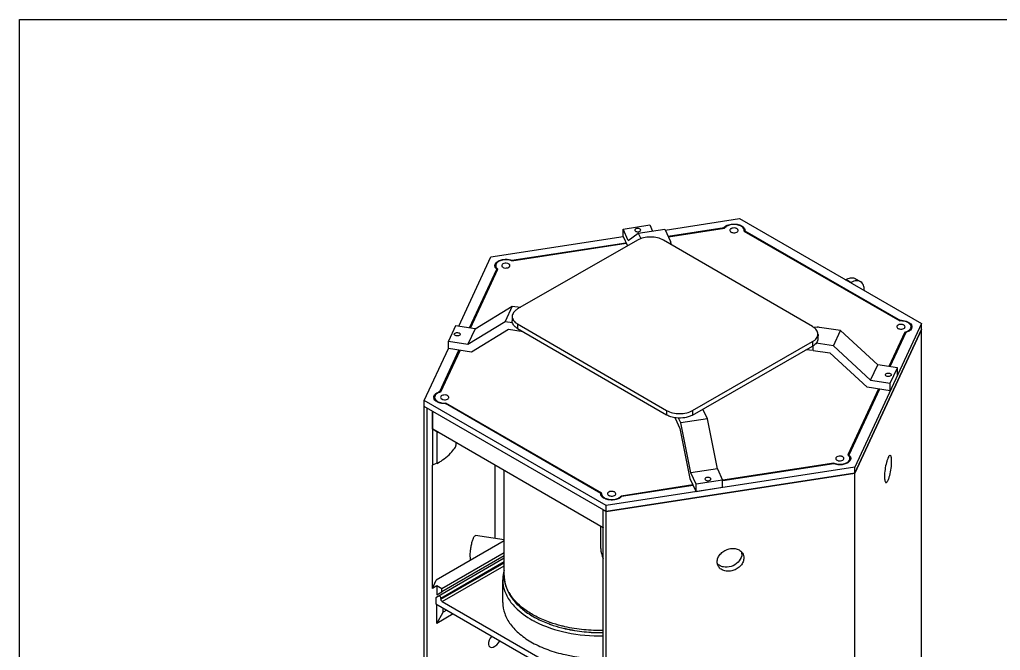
# Model space of a CAD drawing. Header units: millimetres. Extents: x 0 to 1189, y 0 to 841.
# Drawn here: x 0 to 534, y 498 to 841 of the extents above; entities that cross this region are included whole.
import ezdxf

# ---------------------------------------------------------------- set-up
doc = ezdxf.new("R2010")
doc.units = ezdxf.units.MM
doc.header["$LTSCALE"] = 65.395
doc.layers.get('0').update_dxf_attribs({"linetype": 'CONTINUOUS'})
doc.layers.add('AXIS', color=7, linetype='CONTINUOUS')
doc.layers.add('SURFACES', color=7, linetype='CONTINUOUS')

msp = doc.modelspace()

# ---------------------------------------------------------------- linework, layer by layer
at = {"color": 7, "linetype": 'Continuous'}
for p, q in [((0, 0), (0, 841)), ((0, 841), (1189, 841)), ((331.16, 720.89), (328.3, 727.07)), ((342.79, 729.31), (344.35, 725.95)), ((351.06, 726.98), (354.15, 720.33)), ((352.83, 723.19), (383.25, 727.9)), ((383.25, 727.59), (383.25, 727.9)), ((394.6, 726.33), (394.6, 726.17)), ((394.6, 725.68), (394.6, 726.17)), ((394.6, 726.17), (479.17, 677.34)), ((336.17, 721.05), (270.96, 683.59)), ((328.3, 722.98), (330.66, 717.89)), ((336.58, 724.74), (337.92, 721.85)), ((431.43, 673.97), (350.32, 721.03)), ((267.88, 710.05), (329.85, 719.64)), ((354.58, 718.56), (354.36, 719.68)), ((267.88, 709.69), (267.88, 710.05)), ((244.7, 673.26), (259.55, 705.28)), ((259.55, 703.94), (259.55, 705.28)), ((449.34, 699.46), (449.61, 699.62)), ((452.17, 697.83), (452.44, 697.99)), ((459.51, 693.78), (459.51, 693.59)), ((268.01, 679.5), (268.01, 677.05)), ((270.92, 675.43), (352.03, 628.36)), ((270.92, 672.98), (352.03, 625.91)), ((431.6, 673.86), (433.99, 673.71)), ((454.39, 594.29), (490.62, 672.36)), ((479.17, 677.06), (479.17, 677.34)), ((490.62, 394.75), (490.62, 672.36)), ((434.34, 669.89), (434.34, 667.44)), ((482.17, 670.79), (473.51, 652.13)), ((366.17, 628.34), (431.39, 665.8)), ((366.17, 625.89), (431.39, 663.35)), ((228.62, 638.62), (239.05, 661.09)), ((431.79, 661.05), (427.83, 661.3)), ((228.62, 638.28), (228.62, 638.62)), ((467.86, 639.96), (451.23, 604.14)), ((316.13, 583.28), (231.62, 632.07)), ((224.74, 618.16), (224.74, 627.88)), ((374.21, 623.86), (371.78, 629.11)), ((356.63, 624.19), (359.22, 618.62)), ((359.72, 621.62), (358.52, 624.22)), ((374.21, 623.86), (359.72, 621.62)), ((365.14, 594.44), (359.72, 621.62)), ((379.63, 596.69), (374.21, 623.86)), ((224.63, 618.16), (224.74, 618.39)), ((227.08, 616.75), (224.64, 618.17)), ((224.64, 618.16), (224.64, 598.57)), ((317.53, 564.59), (224.74, 618.16)), ((359.22, 618.62), (364.64, 591.44)), ((451.23, 603.59), (451.23, 604.14)), ((224.63, 531.6), (224.64, 598.57)), ((227.08, 599.61), (224.64, 598.57)), ((258.77, 558.66), (258.77, 598.52)), ((442.9, 599.36), (382.56, 590.03)), ((319.16, 573.37), (454.39, 594.29)), ((379.63, 596.69), (365.14, 594.44)), ((368, 588.27), (365.14, 594.44)), ((379.63, 596.69), (382.49, 590.51)), ((454.39, 316.68), (454.39, 594.29)), ((366.45, 587.53), (327.46, 581.5)), ((364.64, 591.44), (368, 584.19)), ((382.49, 590.51), (368, 588.27)), ((368, 584.19), (368, 588.27)), ((382.49, 586.43), (382.49, 590.51)), ((316.12, 583.09), (316.13, 583.28)), ((316.13, 583.09), (316.13, 583.28)), ((382.49, 586.43), (368, 584.19)), ((317.53, 296.7), (317.53, 574.31)), ((317.53, 574.31), (319.16, 573.37)), ((319.16, 295.76), (319.16, 573.37)), ((263.62, 557.91), (248.07, 560.32)), ((263.62, 557.38), (226.7, 536.06)), ((263.62, 550.85), (229.75, 531.29)), ((263.62, 547.99), (226.39, 526.5)), ((263.62, 549.21), (229.75, 529.66)), ((224.63, 531.6), (226.7, 536.06)), ((226.92, 532.92), (224.63, 531.6)), ((226.39, 526.5), (226.39, 523.23)), ((229.22, 526.16), (229.22, 525.68)), ((229.93, 524.45), (316.47, 474.49)), ((235.94, 517.72), (226.92, 512.51)), ((232.4, 519.76), (230.45, 518.63)), ((296.49, 509.74), (296.59, 509.72)), ((296.49, 509.74), (296.59, 509.72))]:
    msp.add_line(p, q, dxfattribs=at)
at = {"color": 9, "linetype": 'Continuous'}
for p, q in [((270.92, 675.43), (270.92, 672.98)), ((431.39, 665.8), (431.39, 663.35)), ((352.03, 628.36), (352.03, 625.91)), ((356.63, 624.19), (356.63, 624.39)), ((366.17, 628.34), (366.17, 625.89)), ((263.62, 546.02), (229.22, 526.16)), ((229.22, 525.68), (263.62, 545.54)), ((229.93, 524.45), (263.62, 543.91))]:
    msp.add_line(p, q, dxfattribs=at)
at = {"color": 7, "linetype": 'Continuous'}
for centre, radius, start, end in [((392.59, 726.33), 2.01, 1.3261, 5.3868), ((392.61, 726.33), 2, 359.9349, 1.321), ((479.46, 667), 10.35, 88.196, 91.602), ((483.43, 673.88), 2.03, 350.5851, 359.9268), ((483.46, 673.88), 2.01, 359.9553, 1.8893), ((227.36, 635.53), 2.03, 170.5851, 179.9268), ((227.33, 635.53), 2.01, 179.9553, 181.8514), ((230.83, 631.03), 7.91, 106.2371, 110.2979), ((359.29, 625.43), 2.93, 200.4645, 204.9179), ((318.12, 583.09), 2, 179.9258, 181.427), ((318.13, 583.09), 2.01, 181.4303, 184.8881), ((320.35, 584.96), 4.98, 232.8702, 238.3501), ((286.82, 540.12), 23.47, 207.575, 208.6485), ((287.15, 540.3), 23.84, 208.6481, 209.5574), ((310.55, 573.09), 64.86, 249.7042, 250.0334), ((313.98, 584.62), 76.9, 256.9258, 257.3119)]:
    msp.add_arc(centre, radius, start, end, dxfattribs=at)
at = {"color": 9, "linetype": 'Continuous'}
for centre, radius, start, end in [((286.55, 540.87), 23.39, 209.4387, 212.8726), ((310.79, 576.19), 66.96, 250.6118, 250.7417)]:
    msp.add_arc(centre, radius, start, end, dxfattribs=at)
at = {"color": 7, "linetype": 'Continuous'}
msp.add_ellipse((258.46, 503.51), major_axis=(2.77, 3.69), ratio=0.565745, start_param=1.409246, end_param=5.011215, dxfattribs=at)
for points, knots in [([(335.19, 727.17), (335.12, 727.13), (334.89, 726.98), (334.72, 726.71), (334.72, 726.52)], [0, 0, 0, 0, 0.29449, 1, 1, 1, 1]), ([(334.72, 726.52), (334.72, 726.32), (335.01, 725.88), (335.74, 725.61), (336.61, 725.56), (337.2, 725.72), (337.45, 725.86)], [0, 0, 0, 0, 0.183509, 0.435119, 0.728337, 1, 1, 1, 1]), ([(337.92, 726.51), (337.92, 726.71), (337.63, 727.14), (336.9, 727.42), (336.03, 727.47), (335.44, 727.31), (335.19, 727.17)], [0, 0, 0, 0, 0.183509, 0.435119, 0.728337, 1, 1, 1, 1]), ([(337.45, 725.86), (337.52, 725.9), (337.74, 726.05), (337.92, 726.32), (337.92, 726.51)], [0, 0, 0, 0, 0.29449, 1, 1, 1, 1]), ([(383.55, 728.21), (383.61, 728.26), (383.84, 728.45), (384.1, 728.63), (384.3, 728.75)], [0, 0, 0, 0, 0.239769, 1, 1, 1, 1]), ([(384.3, 728.75), (385.15, 729.26), (387.22, 729.87), (389.35, 729.83), (390.43, 729.64)], [0, 0, 0, 0, 0.477302, 1, 1, 1, 1]), ([(387.06, 727.27), (386.87, 727.17), (386.55, 726.92), (386.4, 726.53), (386.4, 726.36)], [0, 0, 0, 0, 0.550751, 1, 1, 1, 1]), ([(386.4, 726.36), (386.4, 726.08), (386.68, 725.65), (387.23, 725.32), (388.01, 725.06), (389.06, 725.01), (389.89, 725.24), (390.24, 725.44)], [0, 0, 0, 0, 0.183291, 0.301475, 0.436206, 0.728901, 1, 1, 1, 1]), ([(390.9, 726.36), (390.9, 726.63), (390.62, 727.06), (390.06, 727.39), (389.29, 727.65), (388.24, 727.7), (387.4, 727.48), (387.06, 727.27)], [0, 0, 0, 0, 0.183291, 0.301475, 0.436206, 0.728901, 1, 1, 1, 1]), ([(390.24, 725.44), (390.42, 725.55), (390.74, 725.79), (390.9, 726.18), (390.9, 726.36)], [0, 0, 0, 0, 0.550751, 1, 1, 1, 1]), ([(390.43, 729.64), (391.23, 729.49), (392.66, 729.05), (393.88, 728.09), (394.23, 727.54)], [0, 0, 0, 0, 0.554293, 1, 1, 1, 1]), ([(394.23, 727.54), (394.28, 727.46), (394.46, 727.15), (394.57, 726.79), (394.6, 726.52)], [0, 0, 0, 0, 0.262065, 1, 1, 1, 1]), ([(350.32, 721.03), (349.32, 721.61), (346.98, 722.46), (343.25, 722.87), (339.52, 722.47), (337.18, 721.63), (336.17, 721.05)], [0, 0, 0, 0, 0.236985, 0.499679, 0.762548, 1, 1, 1, 1]), ([(258.93, 708.29), (259.23, 708.78), (260.22, 709.66), (262.16, 710.41), (264.44, 710.7), (266.03, 710.55), (266.8, 710.37)], [0, 0, 0, 0, 0.200037, 0.446063, 0.721999, 1, 1, 1, 1]), ([(266.8, 710.37), (266.9, 710.35), (267.26, 710.26), (267.62, 710.15), (267.88, 710.05)], [0, 0, 0, 0, 0.256315, 1, 1, 1, 1]), ([(258.82, 706.23), (258.78, 706.3), (258.66, 706.6), (258.6, 706.92), (258.6, 707.15)], [0, 0, 0, 0, 0.25835, 1, 1, 1, 1]), ([(259.55, 705.28), (259.47, 705.35), (259.19, 705.63), (258.94, 705.96), (258.82, 706.23)], [0, 0, 0, 0, 0.266128, 1, 1, 1, 1]), ([(262.95, 708.08), (262.77, 707.97), (262.45, 707.72), (262.3, 707.33), (262.3, 707.16)], [0, 0, 0, 0, 0.550751, 1, 1, 1, 1]), ([(262.3, 707.16), (262.3, 706.89), (262.58, 706.45), (263.13, 706.13), (263.9, 705.86), (264.96, 705.81), (265.79, 706.04), (266.14, 706.24)], [0, 0, 0, 0, 0.183291, 0.301475, 0.436206, 0.728901, 1, 1, 1, 1]), ([(266.8, 707.16), (266.8, 707.43), (266.51, 707.86), (265.96, 708.19), (265.19, 708.45), (264.13, 708.5), (263.3, 708.28), (262.95, 708.08)], [0, 0, 0, 0, 0.183291, 0.301475, 0.436206, 0.728901, 1, 1, 1, 1]), ([(266.14, 706.24), (266.32, 706.35), (266.64, 706.59), (266.8, 706.98), (266.8, 707.16)], [0, 0, 0, 0, 0.550751, 1, 1, 1, 1]), ([(449.61, 699.62), (450.01, 699.85), (450.8, 700.23), (452.02, 700.57), (453.18, 700.61), (453.9, 700.43), (454.22, 700.29)], [0, 0, 0, 0, 0.287206, 0.546835, 0.78191, 1, 1, 1, 1]), ([(454.22, 700.29), (454.53, 700.16), (455.76, 699.59), (456.92, 698.87), (457.74, 698.27)], [0, 0, 0, 0, 0.249062, 1, 1, 1, 1]), ([(457.74, 698.27), (457.57, 698.39), (457.22, 698.6), (456.43, 698.9), (455.29, 699), (453.85, 698.7), (452.91, 698.26), (452.44, 697.99)], [0, 0, 0, 0, 0.109148, 0.219205, 0.450333, 0.708485, 1, 1, 1, 1]), ([(459.51, 693.78), (459.51, 694.25), (459.45, 695.17), (459.12, 696.44), (458.56, 697.5), (458.03, 698.05), (457.74, 698.27)], [0, 0, 0, 0, 0.287276, 0.547231, 0.782286, 1, 1, 1, 1]), ([(270.96, 683.59), (270.51, 683.34), (269.71, 682.79), (268.76, 681.79), (268.15, 680.68), (268.01, 679.88), (268.01, 679.5)], [0, 0, 0, 0, 0.289946, 0.549249, 0.782369, 1, 1, 1, 1]), ([(268.01, 679.5), (268.01, 679.12), (268.15, 678.33), (268.75, 677.22), (269.69, 676.23), (270.48, 675.68), (270.92, 675.43)], [0, 0, 0, 0, 0.217912, 0.45115, 0.710347, 1, 1, 1, 1]), ([(270.92, 672.98), (270.48, 673.23), (269.69, 673.78), (268.75, 674.77), (268.15, 675.88), (268.01, 676.67), (268.01, 677.05)], [0, 0, 0, 0, 0.289653, 0.54885, 0.782088, 1, 1, 1, 1]), ([(434.34, 669.89), (434.34, 670.27), (434.2, 671.06), (433.6, 672.17), (432.66, 673.16), (431.86, 673.71), (431.43, 673.97)], [0, 0, 0, 0, 0.217912, 0.45115, 0.710347, 1, 1, 1, 1]), ([(477.9, 674.82), (477.72, 674.72), (477.4, 674.47), (477.24, 674.08), (477.24, 673.91)], [0, 0, 0, 0, 0.550751, 1, 1, 1, 1]), ([(477.24, 673.91), (477.25, 673.63), (477.53, 673.2), (478.08, 672.87), (478.85, 672.61), (479.91, 672.56), (480.74, 672.79), (481.09, 672.99)], [0, 0, 0, 0, 0.183291, 0.301475, 0.436206, 0.728901, 1, 1, 1, 1]), ([(481.75, 673.91), (481.74, 674.18), (481.46, 674.61), (480.91, 674.94), (480.14, 675.2), (479.08, 675.25), (478.25, 675.02), (477.9, 674.82)], [0, 0, 0, 0, 0.183291, 0.301475, 0.436206, 0.728901, 1, 1, 1, 1]), ([(479.78, 677.34), (480.92, 677.3), (482.94, 676.95), (484.75, 675.71), (485.18, 674.93)], [0, 0, 0, 0, 0.563324, 1, 1, 1, 1]), ([(481.09, 672.99), (481.27, 673.09), (481.59, 673.34), (481.75, 673.73), (481.75, 673.91)], [0, 0, 0, 0, 0.550751, 1, 1, 1, 1]), ([(485.2, 672.87), (485.14, 672.76), (484.87, 672.33), (484.49, 671.97), (484.17, 671.73)], [0, 0, 0, 0, 0.231593, 1, 1, 1, 1]), ([(485.18, 674.93), (485.22, 674.86), (485.37, 674.55), (485.45, 674.2), (485.46, 673.95)], [0, 0, 0, 0, 0.260148, 1, 1, 1, 1]), ([(431.39, 665.8), (431.83, 666.05), (432.63, 666.6), (433.59, 667.61), (434.2, 668.71), (434.34, 669.51), (434.34, 669.89)], [0, 0, 0, 0, 0.289946, 0.549249, 0.782369, 1, 1, 1, 1]), ([(434.34, 667.44), (434.34, 667.06), (434.2, 666.27), (433.59, 665.16), (432.63, 664.15), (431.83, 663.6), (431.39, 663.35)], [0, 0, 0, 0, 0.217631, 0.450751, 0.710054, 1, 1, 1, 1]), ([(434.68, 669.4), (434.68, 669.45), (434.64, 669.67), (434.48, 669.85), (434.34, 669.95)], [0, 0, 0, 0, 0.226342, 1, 1, 1, 1]), ([(484.17, 671.73), (484.03, 671.63), (483.41, 671.23), (482.71, 670.95), (482.17, 670.79)], [0, 0, 0, 0, 0.231925, 1, 1, 1, 1]), ([(225.61, 634.48), (225.57, 634.56), (225.42, 634.87), (225.34, 635.21), (225.33, 635.47)], [0, 0, 0, 0, 0.260156, 1, 1, 1, 1]), ([(225.59, 636.55), (225.7, 636.75), (226.32, 637.62), (227.31, 638.16), (228.09, 638.45)], [0, 0, 0, 0, 0.21648, 1, 1, 1, 1]), ([(229.7, 636.43), (229.52, 636.32), (229.2, 636.08), (229.04, 635.68), (229.04, 635.51)], [0, 0, 0, 0, 0.550751, 1, 1, 1, 1]), ([(229.04, 635.51), (229.04, 635.24), (229.32, 634.8), (229.88, 634.48), (230.65, 634.22), (231.7, 634.16), (232.54, 634.39), (232.88, 634.59)], [0, 0, 0, 0, 0.183291, 0.301475, 0.436206, 0.728901, 1, 1, 1, 1]), ([(233.54, 635.51), (233.54, 635.78), (233.26, 636.21), (232.71, 636.54), (231.93, 636.8), (230.88, 636.85), (230.05, 636.63), (229.7, 636.43)], [0, 0, 0, 0, 0.183291, 0.301475, 0.436206, 0.728901, 1, 1, 1, 1]), ([(232.88, 634.59), (233.07, 634.7), (233.39, 634.94), (233.54, 635.33), (233.54, 635.51)], [0, 0, 0, 0, 0.550751, 1, 1, 1, 1]), ([(226.63, 633.38), (226.52, 633.46), (226.13, 633.77), (225.79, 634.16), (225.61, 634.48)], [0, 0, 0, 0, 0.270562, 1, 1, 1, 1]), ([(231.62, 632.07), (230.69, 632.05), (228.94, 632.22), (227.29, 632.9), (226.63, 633.38)], [0, 0, 0, 0, 0.533307, 1, 1, 1, 1]), ([(352.03, 628.36), (353.03, 627.78), (355.36, 626.93), (359.09, 626.52), (362.83, 626.92), (365.17, 627.76), (366.17, 628.34)], [0, 0, 0, 0, 0.236985, 0.499679, 0.762548, 1, 1, 1, 1]), ([(357.14, 624.32), (356.21, 624.43), (354.44, 624.79), (352.77, 625.48), (352.03, 625.91)], [0, 0, 0, 0, 0.523987, 1, 1, 1, 1]), ([(366.17, 625.89), (365.56, 625.54), (364.2, 624.94), (361.18, 624.19), (358.75, 624.13), (357.14, 624.32)], [0, 0, 0, 0, 0.228198, 0.477121, 1, 1, 1, 1]), ([(444.65, 603.17), (444.47, 603.07), (444.15, 602.82), (443.99, 602.43), (443.99, 602.26)], [0, 0, 0, 0, 0.550751, 1, 1, 1, 1]), ([(448.49, 602.26), (448.49, 602.53), (448.21, 602.96), (447.66, 603.29), (446.88, 603.55), (445.83, 603.6), (445, 603.38), (444.65, 603.17)], [0, 0, 0, 0, 0.183291, 0.301475, 0.436206, 0.728901, 1, 1, 1, 1]), ([(451.23, 604.14), (451.31, 604.07), (451.6, 603.78), (451.84, 603.45), (451.97, 603.18)], [0, 0, 0, 0, 0.266128, 1, 1, 1, 1]), ([(451.97, 603.18), (452.01, 603.11), (452.13, 602.82), (452.19, 602.5), (452.19, 602.26)], [0, 0, 0, 0, 0.25835, 1, 1, 1, 1]), ([(446.94, 598.82), (446.59, 598.8), (445.23, 598.77), (443.85, 599), (442.9, 599.36)], [0, 0, 0, 0, 0.258083, 1, 1, 1, 1]), ([(443.99, 602.26), (443.99, 601.98), (444.27, 601.55), (444.83, 601.22), (445.6, 600.96), (446.65, 600.91), (447.49, 601.14), (447.83, 601.34)], [0, 0, 0, 0, 0.183291, 0.301475, 0.436206, 0.728901, 1, 1, 1, 1]), ([(451.01, 600.2), (450.48, 599.79), (449.15, 599.15), (447.71, 598.88), (446.94, 598.82)], [0, 0, 0, 0, 0.464888, 1, 1, 1, 1]), ([(447.83, 601.34), (448.02, 601.45), (448.34, 601.69), (448.49, 602.08), (448.49, 602.26)], [0, 0, 0, 0, 0.550751, 1, 1, 1, 1]), ([(451.85, 601.12), (451.8, 601.04), (451.57, 600.69), (451.26, 600.4), (451.01, 600.2)], [0, 0, 0, 0, 0.2347, 1, 1, 1, 1]), ([(373.34, 591.72), (373.27, 591.68), (373.04, 591.53), (372.87, 591.26), (372.87, 591.07)], [0, 0, 0, 0, 0.29449, 1, 1, 1, 1]), ([(372.87, 591.07), (372.87, 590.87), (373.16, 590.44), (373.89, 590.16), (374.76, 590.11), (375.35, 590.27), (375.6, 590.41)], [0, 0, 0, 0, 0.183509, 0.435119, 0.728337, 1, 1, 1, 1]), ([(376.07, 591.06), (376.07, 591.26), (375.78, 591.69), (375.05, 591.97), (374.18, 592.02), (373.59, 591.86), (373.34, 591.72)], [0, 0, 0, 0, 0.183509, 0.435119, 0.728337, 1, 1, 1, 1]), ([(375.6, 590.41), (375.67, 590.45), (375.9, 590.6), (376.07, 590.87), (376.07, 591.06)], [0, 0, 0, 0, 0.29449, 1, 1, 1, 1]), ([(317.35, 580.99), (317.26, 581.06), (316.93, 581.33), (316.64, 581.65), (316.48, 581.91)], [0, 0, 0, 0, 0.267066, 1, 1, 1, 1]), ([(320.55, 583.98), (320.36, 583.87), (320.04, 583.62), (319.89, 583.23), (319.89, 583.06)], [0, 0, 0, 0, 0.550751, 1, 1, 1, 1]), ([(319.89, 583.06), (319.89, 582.79), (320.17, 582.35), (320.73, 582.03), (321.5, 581.76), (322.55, 581.71), (323.38, 581.94), (323.73, 582.14)], [0, 0, 0, 0, 0.183291, 0.301475, 0.436206, 0.728901, 1, 1, 1, 1]), ([(324.39, 583.06), (324.39, 583.33), (324.11, 583.76), (323.56, 584.09), (322.78, 584.35), (321.73, 584.4), (320.9, 584.18), (320.55, 583.98)], [0, 0, 0, 0, 0.183291, 0.301475, 0.436206, 0.728901, 1, 1, 1, 1]), ([(323.73, 582.14), (323.92, 582.25), (324.24, 582.49), (324.39, 582.88), (324.39, 583.06)], [0, 0, 0, 0, 0.550751, 1, 1, 1, 1]), ([(323.25, 579.68), (322.26, 579.58), (320.34, 579.64), (318.5, 580.25), (317.74, 580.72)], [0, 0, 0, 0, 0.526368, 1, 1, 1, 1]), ([(327.46, 581.5), (326.99, 580.98), (325.62, 580.13), (324.09, 579.78), (323.25, 579.68)], [0, 0, 0, 0, 0.453014, 1, 1, 1, 1]), ([(263.62, 538.66), (263.62, 537.06), (264.05, 533.79), (265.25, 530.72), (266.01, 529.26)], [0, 0, 0, 0, 0.493051, 1, 1, 1, 1]), ([(266.41, 528.54), (267.41, 526.77), (269.98, 523.34), (274.98, 518.93), (281.09, 515.15), (285.65, 513.15), (288.06, 512.26)], [0, 0, 0, 0, 0.221496, 0.461031, 0.720695, 1, 1, 1, 1]), ([(229.22, 526.16), (229.22, 526.34), (229.12, 526.71), (228.8, 527.24), (228.25, 527.57), (228.01, 527.43)], [0, 0, 0, 0, 0.277659, 0.577358, 1, 1, 1, 1]), ([(229.93, 524.45), (229.72, 524.58), (229.39, 524.96), (229.22, 525.44), (229.22, 525.68)], [0, 0, 0, 0, 0.499999, 1, 1, 1, 1]), ([(262.87, 523.96), (262.87, 521.91), (263.65, 517.62), (266.98, 511.66), (272.22, 506.3), (279.14, 501.69), (287.46, 497.98), (300.26, 494.32), (310.58, 493.39), (317.53, 493.53)], [0, 0, 0, 0, 0.090332, 0.187329, 0.295523, 0.416711, 0.550413, 0.694519, 1, 1, 1, 1]), ([(288.41, 512.13), (289.05, 511.89), (291.71, 510.97), (294.43, 510.22), (296.49, 509.74)], [0, 0, 0, 0, 0.24511, 1, 1, 1, 1]), ([(317.53, 507.34), (314.04, 507.28), (308.83, 507.5), (302.03, 508.47), (298.71, 509.16), (297.09, 509.61)], [0, 0, 0, 0, 0.507122, 0.756615, 1, 1, 1, 1]), ([(297.09, 509.6), (300.4, 508.86), (307.19, 507.79), (314.06, 507.53), (317.53, 507.61)], [0, 0, 0, 0, 0.494635, 1, 1, 1, 1])]:
    msp.add_open_spline(points, degree=3, knots=knots, dxfattribs=at)
for points in [[(383.25, 727.9), (383.34, 728.01), (383.45, 728.11), (383.55, 728.21)], [(354.36, 719.68), (354.32, 719.9), (354.25, 720.12), (354.15, 720.33)], [(258.6, 707.15), (258.6, 707.31), (258.62, 707.46), (258.65, 707.61)], [(258.65, 707.61), (258.71, 707.85), (258.81, 708.08), (258.93, 708.29)], [(485.43, 673.55), (485.39, 673.31), (485.31, 673.08), (485.2, 672.87)], [(434.34, 668.86), (434.43, 668.92), (434.51, 669), (434.58, 669.09)], [(434.58, 669.09), (434.64, 669.18), (434.68, 669.3), (434.68, 669.4)], [(225.35, 635.86), (225.39, 636.1), (225.48, 636.33), (225.59, 636.55)], [(224.64, 618.16), (224.64, 621.42), (224.63, 624.68), (224.63, 627.94)], [(452.14, 601.8), (452.08, 601.56), (451.98, 601.33), (451.85, 601.12)], [(452.19, 602.26), (452.19, 602.11), (452.17, 601.95), (452.14, 601.8)], [(316.3, 582.24), (316.21, 582.45), (316.15, 582.69), (316.13, 582.92)], [(316.48, 581.91), (316.41, 582.01), (316.35, 582.13), (316.3, 582.24)]]:
    msp.add_open_spline(points, degree=3, dxfattribs=at)
at = {"color": 9, "linetype": 'Continuous'}
for points, knots in [([(449.61, 699.62), (449.85, 699.51), (450.83, 699.04), (451.76, 698.47), (452.44, 697.99)], [0, 0, 0, 0, 0.239326, 1, 1, 1, 1]), ([(266.18, 529.37), (265.36, 530.82), (264.08, 533.83), (263.62, 537.08), (263.62, 538.66)], [0, 0, 0, 0, 0.511435, 1, 1, 1, 1]), ([(288.56, 513.03), (286.17, 513.87), (281.66, 515.75), (273.94, 520.25), (269.11, 524.76), (266.9, 528.17)], [0, 0, 0, 0, 0.282964, 0.545, 1, 1, 1, 1]), ([(296.71, 510.7), (296.02, 510.85), (293.32, 511.5), (290.66, 512.3), (288.7, 512.98)], [0, 0, 0, 0, 0.254821, 1, 1, 1, 1]), ([(317.53, 508.66), (314, 508.59), (307, 508.85), (300.08, 509.94), (296.71, 510.7)], [0, 0, 0, 0, 0.505716, 1, 1, 1, 1])]:
    msp.add_open_spline(points, degree=3, knots=knots, dxfattribs=at)
at = {"layer": 'AXIS', "color": 7, "linetype": 'Continuous'}
for p, q in [((352.98, 722.86), (383.58, 727.59)), ((394.1, 725.96), (478.81, 677.06)), ((267.86, 709.69), (330.01, 719.3)), ((245.28, 673.17), (260.16, 705.24)), ((259.05, 705.85), (259.05, 707.16)), ((485, 672.55), (485, 673.91)), ((481.63, 670.98), (472.93, 652.22)), ((481.63, 669.64), (481.63, 670.79)), ((229.15, 638.43), (239.63, 661)), ((225.79, 634.2), (225.79, 635.51)), ((467.28, 640.05), (450.63, 604.17)), ((231.97, 631.87), (231.97, 632.36)), ((316.68, 583.45), (231.97, 632.36)), ((442.92, 599.72), (382.51, 590.38)), ((442.92, 599.36), (442.92, 599.72)), ((451.74, 600.96), (451.74, 602.26)), ((366.29, 587.87), (327.21, 581.82)), ((316.64, 581.69), (316.64, 583.06)), ((327.21, 581.26), (327.21, 581.82))]:
    msp.add_line(p, q, dxfattribs=at)
for centre, radius, start, end in [((392.28, 726.36), 1.86, 347.7933, 358.4183), ((392.28, 726.35), 1.87, 359.861, 8.8287), ((392.3, 726.36), 1.84, 358.4499, 359.8362), ((483.14, 673.91), 1.85, 359.9666, 10.1143), ((480.36, 676.99), 6.13, 292.0404, 296.6794), ((231.28, 641.66), 9.33, 263.5462, 267.0533), ((231.29, 641.9), 9.57, 267.0399, 271.8816), ((231.3, 641.7), 9.37, 271.8787, 274.1161), ((445.59, 605.84), 6.68, 246.4585, 250.9972), ((445.88, 606.69), 7.57, 250.9773, 255.0436), ((446.24, 608.51), 9.43, 262.5673, 276.7173), ((449.88, 602.26), 1.86, 0.0206, 11.5115), ((318.5, 583.06), 1.86, 167.7933, 178.4183), ((318.49, 583.06), 1.84, 178.4499, 179.8362), ((318.51, 583.06), 1.87, 179.861, 188.8287), ((325, 583.44), 2.74, 322.1473, 323.8215), ((322.14, 589.3), 9.41, 263.0589, 277.1919), ((388.06, 550.45), 4.92, 6.6769, 9.9498), ((387.95, 550.44), 5.04, 359.9862, 6.6614)]:
    msp.add_arc(centre, radius, start, end, dxfattribs=at)
for points, knots in [([(390.89, 729.25), (389.52, 729.61), (387.34, 729.63), (384.87, 728.78), (383.9, 728.02), (383.58, 727.59)], [0, 0, 0, 0, 0.545302, 0.794613, 1, 1, 1, 1]), ([(393.7, 727.61), (393.56, 727.8), (392.79, 728.59), (391.73, 729.04), (390.89, 729.25)], [0, 0, 0, 0, 0.216559, 1, 1, 1, 1]), ([(394.12, 726.64), (394.11, 726.72), (394.03, 727.07), (393.86, 727.4), (393.7, 727.61)], [0, 0, 0, 0, 0.239775, 1, 1, 1, 1]), ([(267.86, 709.69), (266.99, 710.07), (265.03, 710.47), (262.6, 710.23), (260.87, 709.57), (259.88, 708.91), (259.21, 708.1), (259.05, 707.46), (259.05, 707.16)], [0, 0, 0, 0, 0.279536, 0.568827, 0.699899, 0.814862, 0.913098, 1, 1, 1, 1]), ([(259.34, 706.13), (259.44, 705.97), (259.6, 705.76), (259.78, 705.57), (259.83, 705.53)], [0, 0, 0, 0, 0.738695, 1, 1, 1, 1]), ([(484.97, 674.23), (484.79, 675.21), (483.22, 676.45), (480.96, 677.04), (479.54, 677.11), (478.81, 677.06)], [0, 0, 0, 0, 0.415273, 0.696984, 1, 1, 1, 1]), ([(483.11, 671.51), (483.29, 671.6), (483.91, 671.95), (484.46, 672.46), (484.71, 672.9)], [0, 0, 0, 0, 0.279653, 1, 1, 1, 1]), ([(484.71, 672.9), (484.76, 672.98), (484.92, 673.29), (484.99, 673.65), (484.99, 673.9)], [0, 0, 0, 0, 0.261383, 1, 1, 1, 1]), ([(229.15, 638.43), (228.68, 638.32), (227.82, 638.03), (226.72, 637.35), (225.98, 636.51), (225.79, 635.83), (225.79, 635.51)], [0, 0, 0, 0, 0.305581, 0.57373, 0.801065, 1, 1, 1, 1]), ([(225.79, 635.51), (225.79, 635.26), (225.87, 634.91), (226.02, 634.6), (226.06, 634.52)], [0, 0, 0, 0, 0.739045, 1, 1, 1, 1]), ([(226.06, 634.52), (226.41, 633.91), (227.77, 632.88), (229.34, 632.49), (230.23, 632.39)], [0, 0, 0, 0, 0.439442, 1, 1, 1, 1]), ([(473.65, 603.99), (473.48, 604.02), (473.18, 603.81), (472.9, 603.44), (472.51, 602.78), (472.07, 601.68), (471.39, 599.42), (470.8, 596.29), (470.56, 593.68), (470.56, 592.4)], [0, 0, 0, 0, 0.041803, 0.074587, 0.116411, 0.225908, 0.364469, 0.689192, 1, 1, 1, 1]), ([(474.45, 600.76), (474.45, 601.2), (474.43, 601.98), (474.28, 602.98), (474.09, 603.67), (473.79, 603.97), (473.65, 603.99)], [0, 0, 0, 0, 0.379652, 0.675428, 0.877739, 1, 1, 1, 1]), ([(447.34, 599.15), (448.23, 599.25), (449.8, 599.65), (451.15, 600.68), (451.48, 601.29)], [0, 0, 0, 0, 0.561062, 1, 1, 1, 1]), ([(451.48, 601.29), (451.53, 601.37), (451.67, 601.67), (451.74, 602.01), (451.74, 602.26)], [0, 0, 0, 0, 0.260436, 1, 1, 1, 1]), ([(471.36, 589.17), (471.53, 589.14), (471.83, 589.35), (472.11, 589.72), (472.5, 590.38), (472.94, 591.49), (473.62, 593.74), (474.22, 596.88), (474.45, 599.49), (474.45, 600.76)], [0, 0, 0, 0, 0.041803, 0.074587, 0.116411, 0.225908, 0.364469, 0.689192, 1, 1, 1, 1]), ([(470.56, 592.4), (470.56, 591.96), (470.59, 591.18), (470.73, 590.18), (470.93, 589.5), (471.22, 589.19), (471.36, 589.17)], [0, 0, 0, 0, 0.379652, 0.675428, 0.877739, 1, 1, 1, 1]), ([(316.89, 582.12), (317.22, 581.51), (318.56, 580.46), (320.12, 580.06), (321, 579.95)], [0, 0, 0, 0, 0.438387, 1, 1, 1, 1]), ([(326.28, 580.97), (326.37, 581.03), (326.69, 581.26), (326.98, 581.53), (327.16, 581.76)], [0, 0, 0, 0, 0.266605, 1, 1, 1, 1]), ([(323.32, 579.96), (323.6, 579.99), (324.63, 580.17), (325.65, 580.55), (326.28, 580.97)], [0, 0, 0, 0, 0.270092, 1, 1, 1, 1]), ([(245.51, 546.92), (245.34, 547.31), (245.19, 548.37), (245.16, 550.18), (245.34, 552.39), (245.69, 554.72), (246.19, 556.89), (246.69, 558.47), (247.16, 559.46), (247.48, 559.99), (247.85, 560.35), (248.07, 560.32)], [0, 0, 0, 0, 0.090236, 0.223785, 0.386677, 0.560226, 0.724219, 0.859806, 0.912245, 0.952846, 1, 1, 1, 1]), ([(379.53, 545.96), (379.53, 546.7), (379.86, 548.24), (381.16, 550.28), (383.1, 551.93), (385.45, 553.03), (387.97, 553.43), (390.37, 553.1), (392.38, 552.04), (393.29, 550.87), (393.58, 550.24)], [0, 0, 0, 0, 0.116301, 0.242477, 0.376757, 0.514084, 0.648332, 0.774471, 0.890715, 1, 1, 1, 1]), ([(393.58, 550.24), (393.8, 549.77), (393.98, 549.08), (394.02, 548.38), (394.02, 548.21)], [0, 0, 0, 0, 0.745891, 1, 1, 1, 1]), ([(379.97, 543.93), (379.75, 544.4), (379.57, 545.09), (379.53, 545.79), (379.53, 545.96)], [0, 0, 0, 0, 0.745891, 1, 1, 1, 1]), ([(392.85, 549.25), (392.56, 547.95), (391, 545.42), (387.27, 543.22), (383.59, 542.9), (381.05, 543.8), (380.04, 544.6), (379.64, 545.06)], [0, 0, 0, 0, 0.244665, 0.511997, 0.770144, 0.888883, 1, 1, 1, 1]), ([(394.02, 548.21), (394.02, 547.47), (393.68, 545.93), (392.38, 543.89), (390.45, 542.23), (388.09, 541.14), (385.58, 540.74), (383.18, 541.07), (381.17, 542.13), (380.26, 543.3), (379.97, 543.93)], [0, 0, 0, 0, 0.116301, 0.242477, 0.376757, 0.514084, 0.648332, 0.774471, 0.890715, 1, 1, 1, 1])]:
    msp.add_open_spline(points, degree=3, knots=knots, dxfattribs=at)
for points in [[(259.05, 707.16), (259.05, 706.92), (259.09, 706.68), (259.18, 706.45)], [(259.18, 706.45), (259.23, 706.34), (259.28, 706.23), (259.34, 706.13)], [(259.83, 705.53), (259.93, 705.43), (260.04, 705.33), (260.16, 705.24)], [(481.63, 670.98), (481.98, 671.07), (482.33, 671.17), (482.66, 671.31)], [(450.96, 603.89), (450.86, 603.99), (450.74, 604.08), (450.63, 604.17)], [(451.23, 603.59), (451.15, 603.69), (451.06, 603.79), (450.96, 603.89)], [(451.61, 602.96), (451.52, 603.19), (451.39, 603.4), (451.23, 603.59)], [(443.93, 599.38), (444.29, 599.28), (444.65, 599.21), (445.02, 599.16)], [(451.7, 602.63), (451.68, 602.74), (451.65, 602.85), (451.61, 602.96)], [(316.66, 582.77), (316.7, 582.55), (316.78, 582.32), (316.89, 582.12)], [(392.98, 550.44), (392.98, 550.04), (392.94, 549.64), (392.85, 549.25)]]:
    msp.add_open_spline(points, degree=3, dxfattribs=at)
at = {"layer": 'SURFACES', "color": 7, "linetype": 'Continuous'}
for p, q in [((351.27, 726.54), (391.63, 732.78)), ((391.63, 732.78), (490.62, 675.63)), ((328.3, 727.07), (342.79, 729.31)), ((328.3, 722.98), (328.3, 727.07)), ((336.58, 724.74), (351.06, 726.98)), ((256.4, 711.86), (328.3, 722.98)), ((331.16, 720.89), (336.58, 724.74)), ((238.9, 674.16), (256.4, 711.86)), ((247.82, 672.78), (268.03, 685.17)), ((268.03, 685.17), (264.15, 676.8)), ((268.03, 685.17), (272.5, 684.48)), ((237.13, 674.43), (233.25, 666.07)), ((247.82, 672.78), (237.13, 674.43)), ((243.94, 664.41), (264.15, 676.8)), ((247.82, 672.78), (243.94, 664.41)), ((266.01, 672.43), (245.81, 660.04)), ((264.15, 676.8), (268.13, 676.19)), ((273.98, 671.2), (266.01, 672.43)), ((446.64, 671.8), (435.12, 673.59)), ((490.62, 675.63), (454.39, 597.55)), ((490.62, 672.36), (454.39, 594.29)), ((490.62, 672.36), (490.62, 675.63)), ((442.76, 663.44), (446.64, 671.8)), ((466.85, 653.16), (446.64, 671.8)), ((220.16, 633.79), (233.25, 661.99)), ((233.25, 661.99), (233.25, 666.07)), ((233.25, 666.07), (243.94, 664.41)), ((245.81, 660.04), (233.25, 661.99)), ((431.79, 661.05), (431.79, 663.6)), ((442.76, 663.44), (433.31, 664.9)), ((462.96, 644.8), (442.76, 663.44)), ((431.79, 661.05), (440.89, 659.64)), ((440.89, 659.64), (461.1, 641.01)), ((462.96, 644.8), (466.85, 653.16)), ((477.54, 651.51), (466.85, 653.16)), ((473.65, 643.15), (477.54, 651.51)), ((477.54, 647.43), (477.54, 651.51)), ((473.65, 639.06), (461.1, 641.01)), ((462.96, 644.8), (473.65, 643.15)), ((473.65, 639.06), (473.65, 643.15)), ((220.16, 352.91), (220.16, 633.79)), ((319.16, 576.63), (220.16, 633.79)), ((319.16, 573.37), (220.16, 630.52)), ((221.8, 351.97), (221.8, 629.58)), ((237.33, 610.9), (237.33, 609.24)), ((263.62, 538.66), (263.62, 595.71)), ((454.39, 597.55), (319.16, 576.63)), ((454.39, 594.29), (319.16, 573.37)), ((454.39, 594.29), (454.39, 597.55)), ((319.16, 573.37), (319.16, 576.63)), ((316.18, 553.32), (316.18, 565.37)), ((262.87, 523.97), (262.87, 536.22)), ((226.92, 532.92), (226.92, 528.02)), ((229.75, 531.29), (226.92, 532.92)), ((226.92, 528.02), (229.75, 529.66)), ((229.75, 529.66), (229.75, 531.29)), ((226.39, 523.23), (317.53, 470.61)), ((226.92, 512.51), (226.92, 522.93)), ((226.92, 512.51), (230.45, 518.63)), ((230.45, 518.63), (230.45, 520.88))]:
    msp.add_line(p, q, dxfattribs=at)
at = {"layer": 'SURFACES', "color": 9, "linetype": 'Continuous'}
msp.add_line((227.08, 616.75), (227.08, 599.61), dxfattribs=at)
at = {"layer": 'SURFACES', "color": 7, "linetype": 'Continuous'}
for centre, radius, start, end in [((433.21, 661.2), 12.53, 81.232, 86.4193), ((320.24, 568.38), 4.68, 232.4294, 234.4951), ((304.06, 559.29), 51.5, 240.8236, 241.5694), ((304.5, 560.11), 52.44, 241.5683, 241.9607), ((304.91, 560.88), 53.3, 241.9614, 242.6091)]:
    msp.add_arc(centre, radius, start, end, dxfattribs=at)
for centre, major_axis, ratio, start_param, end_param in [((231.33, 604.51), (5.9, 5.06), 0.218381, -2.541249, -0.185054), ((322.18, 552.05), (-1.81, 8.2), 0.697902, 1.264454, 1.943433)]:
    msp.add_ellipse(centre, major_axis=major_axis, ratio=ratio, start_param=start_param, end_param=end_param, dxfattribs=at)
for points, knots in [([(236.49, 669.8), (236.49, 669.86), (236.54, 670.14), (236.77, 670.35), (236.96, 670.46)], [0, 0, 0, 0, 0.220867, 1, 1, 1, 1]), ([(239.22, 669.15), (238.97, 669.01), (238.38, 668.84), (237.51, 668.9), (236.78, 669.17), (236.49, 669.61), (236.49, 669.8)], [0, 0, 0, 0, 0.271655, 0.564873, 0.816487, 1, 1, 1, 1]), ([(236.96, 670.46), (237.21, 670.6), (237.8, 670.76), (238.67, 670.71), (239.4, 670.43), (239.69, 669.99), (239.69, 669.8)], [0, 0, 0, 0, 0.271655, 0.564873, 0.816487, 1, 1, 1, 1]), ([(239.69, 669.8), (239.69, 669.74), (239.64, 669.46), (239.41, 669.26), (239.22, 669.15)], [0, 0, 0, 0, 0.220867, 1, 1, 1, 1]), ([(471.1, 647.78), (471.1, 647.84), (471.15, 648.12), (471.38, 648.32), (471.57, 648.43)], [0, 0, 0, 0, 0.220867, 1, 1, 1, 1]), ([(473.83, 647.12), (473.58, 646.98), (472.99, 646.82), (472.12, 646.87), (471.38, 647.15), (471.1, 647.58), (471.1, 647.78)], [0, 0, 0, 0, 0.271655, 0.564873, 0.816487, 1, 1, 1, 1]), ([(471.57, 648.43), (471.81, 648.57), (472.41, 648.73), (473.27, 648.68), (474.01, 648.41), (474.3, 647.97), (474.3, 647.78)], [0, 0, 0, 0, 0.271655, 0.564873, 0.816487, 1, 1, 1, 1]), ([(474.3, 647.78), (474.3, 647.71), (474.25, 647.44), (474.01, 647.23), (473.83, 647.12)], [0, 0, 0, 0, 0.220867, 1, 1, 1, 1]), ([(263.6, 541.24), (263.48, 540.82), (263.06, 539.18), (262.87, 537.48), (262.87, 536.22)], [0, 0, 0, 0, 0.253231, 1, 1, 1, 1]), ([(262.87, 536.22), (262.87, 534.09), (263.71, 529.65), (265.95, 525.77), (267.34, 523.95)], [0, 0, 0, 0, 0.481219, 1, 1, 1, 1]), ([(267.34, 523.95), (268.04, 523.03), (271.37, 519.21), (275.56, 516.22), (278.95, 514.32)], [0, 0, 0, 0, 0.230381, 1, 1, 1, 1]), ([(280.39, 513.55), (285.79, 510.75), (298.08, 506.74), (310.88, 505.64), (317.53, 505.78)], [0, 0, 0, 0, 0.477841, 1, 1, 1, 1])]:
    msp.add_open_spline(points, degree=3, knots=knots, dxfattribs=at)
msp.add_open_spline([(227.72, 616.43), (227.51, 616.53), (227.29, 616.63), (227.08, 616.75)], degree=3, dxfattribs=at)

doc.saveas('drawing.dxf')
